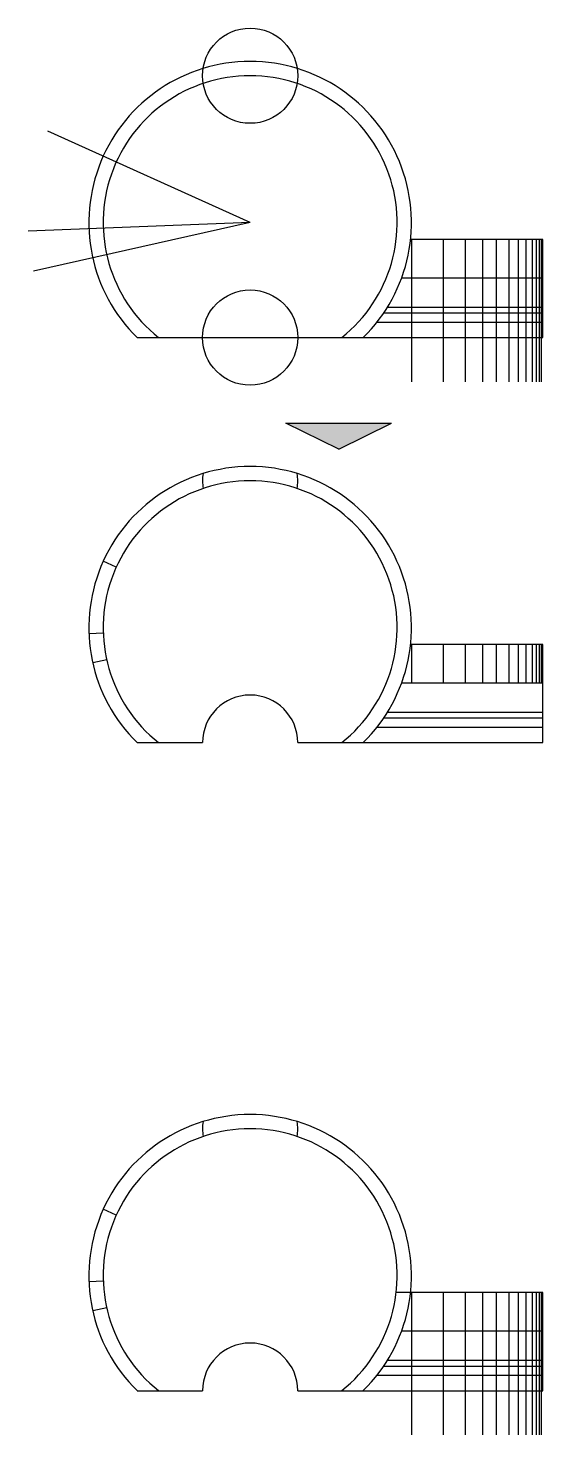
# Model space of a CAD drawing. Header units: millimetres. Extents: x 231 to 339, y -66 to 229.
import ezdxf

# ---------------------------------------------------------------- set-up
doc = ezdxf.new("R2010")
doc.units = ezdxf.units.MM

msp = doc.modelspace()

# ---------------------------------------------------------------- hatches: boundary and pattern name
h = msp.add_hatch(color=256)
h.dxf.hatch_style = 1
h.paths.add_polyline_path([(307.29, 146.35), (285.09, 146.35), (296.19, 140.9)])

# ---------------------------------------------------------------- linework, layer by layer
for p, q in [((277.58, 188.47), (235.08, 207.7)), ((277.58, 188.47), (230.96, 186.69)), ((277.58, 188.47), (232.05, 178.28)), ((339.05, 184.95), (311.27, 184.95)), ((311.54, 155.03), (311.54, 184.95)), ((318.16, 155.03), (318.16, 184.95)), ((322.8, 155.03), (322.8, 184.95)), ((326.42, 155.03), (326.42, 184.95)), ((329.34, 155.03), (329.34, 184.95)), ((331.95, 155.03), (331.95, 184.95)), ((333.95, 155.03), (333.95, 184.95)), ((335.58, 155.03), (335.58, 184.95)), ((336.85, 155.03), (336.85, 184.95)), ((337.7, 155.03), (337.7, 184.95)), ((338.37, 155.03), (338.37, 184.95)), ((338.8, 155.03), (338.8, 184.95)), ((339.05, 164.32), (339.05, 184.95)), ((309.41, 176.88), (339.05, 176.88)), ((305.64, 169.5), (339.05, 169.5)), ((306.43, 170.72), (339.05, 170.72)), ((304.25, 167.59), (339.05, 167.59)), ((253.83, 164.32), (339.05, 164.32)), ((285.09, 146.35), (307.29, 146.35)), ((296.19, 140.9), (285.09, 146.35)), ((296.19, 140.9), (307.29, 146.35)), ((249.46, 116.09), (246.72, 117.32)), ((246.73, 102.19), (243.74, 102.07)), ((339.05, 99.84), (311.27, 99.84)), ((311.54, 91.77), (311.54, 99.84)), ((318.16, 91.77), (318.16, 99.84)), ((322.8, 91.77), (322.8, 99.84)), ((326.42, 91.77), (326.42, 99.84)), ((329.34, 91.77), (329.34, 99.84)), ((331.95, 91.77), (331.95, 99.84)), ((333.95, 91.77), (333.95, 99.84)), ((335.58, 91.77), (335.58, 99.84)), ((336.85, 91.77), (336.85, 99.84)), ((337.7, 91.77), (337.7, 99.84)), ((338.37, 91.77), (338.37, 99.84)), ((338.8, 91.77), (338.8, 99.84)), ((339.05, 79.21), (339.05, 99.84)), ((247.46, 96.61), (244.53, 95.96)), ((309.41, 91.77), (339.05, 91.77)), ((305.64, 84.39), (339.05, 84.39)), ((306.43, 85.61), (339.05, 85.61)), ((304.25, 82.48), (339.05, 82.48)), ((253.83, 79.21), (267.58, 79.21)), ((287.58, 79.21), (339.05, 79.21)), ((249.46, -20.07), (246.72, -18.84)), ((246.73, -33.97), (243.74, -34.09)), ((339.05, -36.32), (308.25, -36.32)), ((311.54, -66.24), (311.54, -36.32)), ((318.16, -66.24), (318.16, -36.32)), ((322.8, -66.24), (322.8, -36.32)), ((326.42, -66.24), (326.42, -36.32)), ((329.34, -66.24), (329.34, -36.32)), ((331.95, -66.24), (331.95, -36.32)), ((333.95, -66.24), (333.95, -36.32)), ((335.58, -66.24), (335.58, -36.32)), ((336.85, -66.24), (336.85, -36.32)), ((337.7, -66.24), (337.7, -36.32)), ((338.37, -66.24), (338.37, -36.32)), ((338.8, -66.24), (338.8, -36.32)), ((339.05, -56.95), (339.05, -36.32)), ((247.46, -39.54), (244.53, -40.2)), ((309.41, -44.39), (339.05, -44.39)), ((305.64, -51.77), (339.05, -51.77)), ((306.43, -50.54), (339.05, -50.54)), ((304.25, -53.68), (339.05, -53.68)), ((253.83, -56.95), (267.58, -56.95)), ((287.58, -56.95), (339.05, -56.95))]:
    msp.add_line(p, q)
for centre in [(277.58, 219.34), (277.58, 164.32)]:
    msp.add_circle(centre, 10)
for centre, radius, start, end in [((277.58, 188.47), 33.87, 314.531, 225.469), ((277.58, 188.47), 30.87, 308.5424, 231.4576), ((277.58, 103.36), 33.87, 314.531, 225.469), ((277.58, 103.36), 30.87, 308.5424, 231.4576), ((277.58, 134.23), 10, 171.2217, 189.321), ((277.58, 134.23), 10, 350.679, 8.7783), ((277.58, 79.21), 10, 0, 180), ((277.58, -32.8), 33.87, 314.531, 225.469), ((277.58, -32.8), 30.87, 308.5424, 231.4576), ((277.58, -1.93), 10, 171.2217, 189.321), ((277.58, -1.93), 10, 350.679, 8.7783), ((277.58, -56.95), 10, 0, 180)]:
    msp.add_arc(centre, radius, start, end)

doc.saveas('drawing.dxf')
